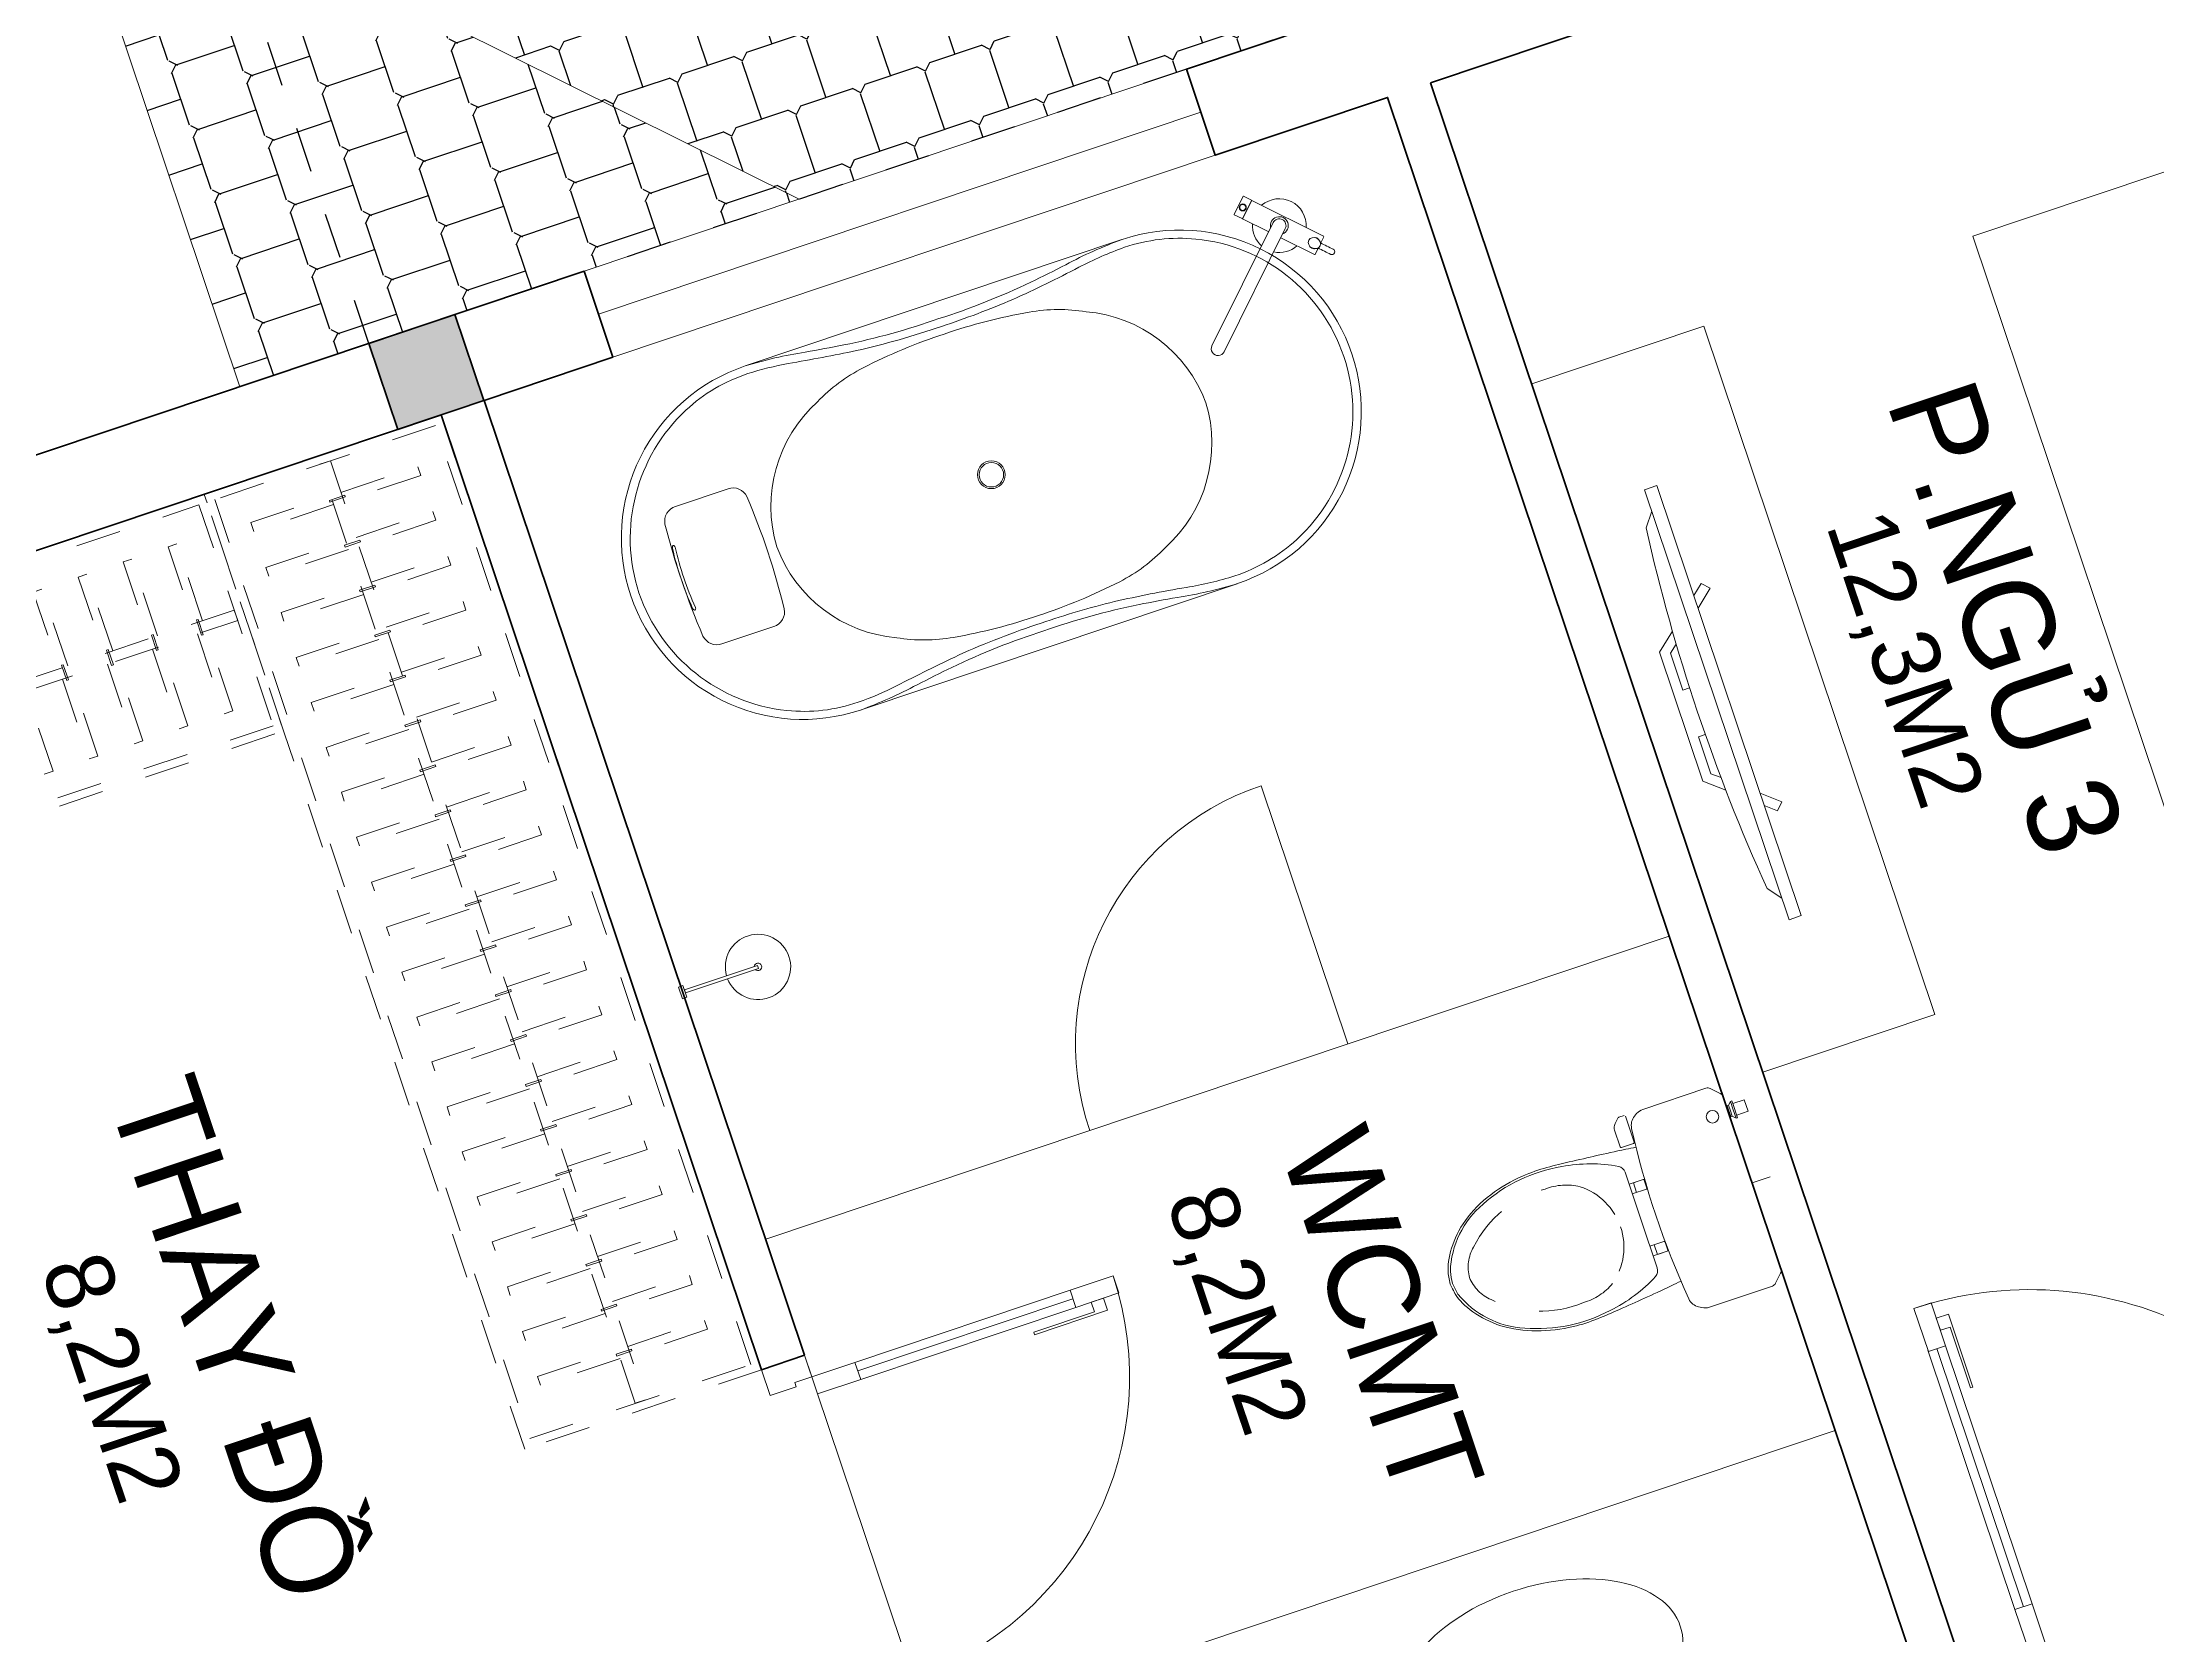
# Model space of a CAD drawing. Header units: metres. Extents: x 568332 to 569219, y 2065964 to 2066430.
# Drawn here: x 568477.769 to 568482.43, y 2066232.824 to 2066236.337 of the extents above; entities that cross this region are included whole.
import ezdxf

# ---------------------------------------------------------------- set-up
doc = ezdxf.new("R2010")
doc.units = ezdxf.units.M
for name, pattern in [('$AUDIT_BAD_LTYPE2', [0]), ('HIDDEN', [0.375, 0.25, -0.125]), ('X-5M-G-MB PHONGNGU$0$HIDDEN2', [0.1875, 0.125, -0.0625]), ('xref-thap C (mb tang 32-2)$0$HIDDEN', [0.375, 0.25, -0.125])]:
    doc.linetypes.add(name, pattern=pattern)
doc.layers.get('0').update_dxf_attribs({"linetype": 'CONTINUOUS'})
doc.layers.get('DEFPOINTS').update_dxf_attribs({"linetype": 'CONTINUOUS'})
for name, color, linetype, lineweight in [('-CONCRETE', 1, 'CONTINUOUS', 35), ('-DOOR', 137, 'CONTINUOUS', 9), ('-FURNITURE', 46, 'CONTINUOUS', 9), ('-HATCH', 8, 'CONTINUOUS', 5), ('-LINE1', 7, 'CONTINUOUS', 18), ('-TEXT', 7, 'CONTINUOUS', 15), ('-WALL', 4, 'CONTINUOUS', 35), ('TEXT25', 2, 'CONTINUOUS', 13)]:
    doc.layers.add(name, color=color, linetype=linetype, lineweight=lineweight)
doc.layers.add('13. NET HATCH', color=252, linetype='CONTINUOUS')
doc.styles.add('T1', font='', dxfattribs={"height": 200})
doc.styles.add('vnavanth', font='', dxfattribs={"width": 0.8})
doc.styles.get('T1').set_extended_font_data('VNgeometric Light')
doc.styles.get('vnavanth').set_extended_font_data('.VnAvantH')

# ---------------------------------------------------------------- blocks, each defined once
blk = doc.blocks.new('*U18')
at = {"linetype": '$AUDIT_BAD_LTYPE2'}
for p, q in [((70, 100), (69.99999999999999, 599.9999999999982)), ((89.99999999999999, 599.9999999999982), (90, 100))]:
    blk.add_line(p, q, dxfattribs=at)
for points in [[(49.99999999999999, 599.9999999999982), (89.99999999999999, 599.9999999999982), (89.99999999999999, 699.9999999999982), (49.99999999999999, 699.9999999999982), (49.99999999999999, 599.9999999999982)], [(49.99999999999999, 602.9059272893337), (50, 100)], [(50, 100), (90, 100), (90, 0), (50, 0), (50, 100)]]:
    blk.add_lwpolyline(points)
for points in [[(118.2698876160139, 494.5156181119073), (118.2698876160139, 664.1349438079906), (89.99999999999999, 664.1349438079906), (89.99999999999999, 635.8650561920058), (112.6159100928053, 635.8650561920058), (112.6159100928053, 494.5156181119073)], [(0, 0), (50, 0), (50, -40), (60, -40), (60, -100.0001724930698), (0, -100.0001724930698)], [(799.9999999999982, 7.105427357601134e-15), (749.9999999999982, 7.105427357601134e-15), (749.9999999999982, -40), (739.9999999999982, -40), (739.9999999999982, -100.0001724930698), (799.9999999999982, -100.0001724930698)]]:
    blk.add_lwpolyline(points, close=True)
at = {"linetype": '$AUDIT_BAD_LTYPE2', "ltscale": 0.3}
blk.add_arc((50, 0), 699.9999999999982, 0, 90, dxfattribs=at)
blk = doc.blocks.new('A$C4D045CFB')
at = {"layer": '13. NET HATCH'}
h = blk.add_hatch(dxfattribs=at)
h.set_pattern_fill('MAIGO-12', color=256, scale=300, angle=270)
h.set_pattern_definition([(270, (-1.653273178848927e-14, -90), (150, -75.00000000000003), [120, -30, 120, -30]), (0, (14.99999999999999, -75), (150, 74.99999999999996), [135, -165]), (315, (-1.102182119232618e-14, -60), (150.0000000028537, -75.0000000014269), [21.213203436, -403.0508652]), (45, (-1.653273178848927e-14, -90), (150.0000000028537, 75.00000000142683), [21.213203436, -403.0508652])])
h.paths.add_polyline_path([(-0.0008800443320069462, 6100.494044825784), (1299.999119955668, 4500.000660992693), (1299.999119955668, 1300.000660992693), (-0.0008800443320069462, 0.000660992693156004)])
h = blk.add_hatch(dxfattribs=at)
h.set_pattern_fill('MAIGO-12', color=256, scale=300)
h.set_pattern_definition([(0, (90, 0), (75, 150), [120, -30, 120, -30]), (90, (75, 15), (-74.99999999999999, 150), [135, -165]), (45, (60, 0), (75.00000000142687, 150.0000000028537), [21.213203436, -403.0508652]), (135, (90, 0), (-75.00000000142686, 150.0000000028537), [21.213203436, -403.0508652])])
h.paths.add_polyline_path([(1299.999119955668, 1300.000660992693), (1299.999119955668, 0.000660992693156004), (-0.0008800443320069462, 0.000660992693156004)])
at = {"layer": '-LINE1'}
for p, q in [((-0.0008800443320069462, 0.000660992693156004), (1299.999119955668, 1300.000660992693)), ((1299.999119955668, 0.000660992693156004), (-0.0008800443320069462, 0.000660992693156004))]:
    blk.add_line(p, q, dxfattribs=at)
at = {"layer": 'DEFPOINTS', "linetype": 'HIDDEN', "ltscale": 5}
blk.add_lwpolyline([(1299.999119955668, 300.0006609926932), (299.999119955668, 300.0006609926932), (299.999119955668, 5800.494044825784), (1299.999119955668, 5800.494044825784)], close=True, dxfattribs=at)
blk = doc.blocks.new('*U149')
at = {"linetype": '$AUDIT_BAD_LTYPE2'}
for p, q in [((70, 100), (70, 699.9999999999982)), ((90, 699.9999999999982), (90, 100))]:
    blk.add_line(p, q, dxfattribs=at)
for points in [[(50, 699.9999999999982), (90, 699.9999999999982), (90, 799.9999999999982), (50, 799.9999999999982), (50, 699.9999999999982)], [(50, 702.9059272893337), (50, 100)], [(50, 100), (90, 100), (90, 0), (50, 0), (50, 100)]]:
    blk.add_lwpolyline(points)
for points in [[(118.2698876160139, 594.5156181119073), (118.2698876160139, 764.1349438079906), (90, 764.1349438079906), (90, 735.8650561920058), (112.6159100928053, 735.8650561920058), (112.6159100928053, 594.5156181119073)], [(0, 0), (50, 0), (50, -40), (60, -40), (60, -99.99999999999272), (0, -99.99999999999272)], [(899.9999999999982, 1.3252863207713e-28), (849.9999999999982, 1.3252863207713e-28), (849.9999999999982, -40.00000000000001), (839.9999999999982, -40.00000000000001), (839.9999999999982, -99.99999999999272), (899.9999999999982, -99.99999999999272)]]:
    blk.add_lwpolyline(points, close=True)
at = {"linetype": '$AUDIT_BAD_LTYPE2', "ltscale": 0.3}
blk.add_arc((50, 0), 799.9999999999982, 0, 90, dxfattribs=at)
blk = doc.blocks.new('G1600')
for p, q in [((137477.0741823114, -212827.2147267315), (139077.0741823114, -212827.2147267327)), ((137227.6935681712, -213391.7193460799), (137227.6935681718, -213076.8871672568)), ((139326.4547964507, -213391.7193460799), (139326.4547964501, -213076.8871672568)), ((137385.1096575831, -213234.3032566686), (137070.2774787599, -213234.3032566681)), ((139169.0387070388, -213234.3032566686), (139483.870885862, -213234.3032566681))]:
    blk.add_line(p, q)
blk.add_lwpolyline([(137477.074182311, -213484.2147267315), (137477.0741823123, -211484.2147267315), (139077.0741823123, -211484.2147267327), (139077.074182311, -213484.2147267327), (137477.074182311, -213484.2147267315)])
for points in [[(136977.074182316, -213484.2147267311), (136977.0741823163, -212984.3917867657), (137477.0741823113, -212984.3917867661), (137477.074182311, -213484.2147267315)], [(137617.074182311, -213375.2147267316), (137617.0741823112, -212998.7147267316), (138234.5741823112, -212998.714726732), (138234.574182311, -213375.214726732)], [(138937.074182311, -213375.2147267325), (138937.0741823112, -212998.7147267325), (138319.5741823112, -212998.7147267321), (138319.574182311, -213375.2147267321)], [(139577.0741823059, -213484.2147267331), (139577.0741823062, -212984.3917867677), (139077.0741823113, -212984.3917867673), (139077.074182311, -213484.2147267327)]]:
    blk.add_lwpolyline(points, close=True)
for centre, radius in [((137227.6935681715, -213234.3032566684), 157.4160894116067), ((139326.4547964504, -213234.3032566684), 157.4160894116067), ((137227.6935681715, -213234.3032566684), 82.41608941160666), ((139326.4547964504, -213234.3032566684), 82.41608941160666)]:
    blk.add_circle(centre, radius)
blk = doc.blocks.new('XR.MB.LM123$0$tvi 1')
blk.add_lwpolyline([(28.54445810673496, -2.291926648467779e-10), (28.54445810673496, -999.9999999999964), (-7.275957614183426e-12, -1000), (0, 0)], close=True)
for points in [[(28.54445810680045, -50.31958968611434), (52.37372755713295, -80.86315460130209)], [(-24.09820395050338, -235.5599978379832), (-39.09879504836863, -251.7939635238108)], [(0, -284.7849796677438), (-39.09879504836863, -251.7939635238108)], [(0, -255.9952397129928), (-24.09820395050338, -235.5599978379832)], [(69.66229681991535, -315.0836646851385), (111.1934016081432, -350.2927865858655), (111.193401608034, -649.712917566063), (69.68611289083492, -684.9110379843005)], [(89.09002233762294, -445.7449799550195), (89.09002233762294, -359.9578938602899), (70.91298945683957, -344.6203678706661)], [(89.09002233762294, -445.7449799550195), (73.49991829216015, -445.7449799550232)], [(89.09002233768115, -554.2550200447404), (89.09002233773936, -640.0421061392371), (70.91298945678864, -655.3796321293303)], [(89.09002233768115, -554.2550200447404), (73.49991829216015, -554.2550200447404)], [(0, -715.2150203320198), (-39.09879504836863, -748.2060364759491)], [(0, -744.004760287), (-24.09820395050338, -764.4400021620095)], [(-24.09820395050338, -764.4400021620095), (-39.09879504836863, -748.2060364759491)], [(28.54445810674224, -949.680410313882), (52.37372755713295, -919.1368453984578)]]:
    blk.add_lwpolyline(points)
blk.add_arc((-4025.16618952866, -499.9999999999964), 4099.025185406737, 354.1310878512652, 5.868912148527433)
blk = doc.blocks.new('A$C5C575821')
at = {"layer": '-CONCRETE'}
h = blk.add_hatch(color=256, dxfattribs=at)
h.dxf.hatch_style = 1
h.paths.add_polyline_path([(-0.00237559899687767, 200.0000000000146), (-0.00237559899687767, 1.455191522836685e-11), (199.9976244010031, 1.455191522836685e-11), (199.9976244010031, 200.0000000000146)])
blk.add_lwpolyline([(-0.00237559899687767, 1.455191522836685e-11), (199.9976244010031, 1.455191522836685e-11), (199.9976244010031, 200.0000000000146), (-0.00237559899687767, 200.0000000000146)], close=True, dxfattribs=at)
blk = doc.blocks.new('A$C52EE6B0C')
for p, q in [((-17.20769670707523, 15.73427220259327), (17.21740616677562, 15.73427220259327)), ((-17.20769664159161, -15.76179078378482), (17.25286010079435, -15.76177874789573))]:
    blk.add_line(p, q)
for radius in [1.2047244094, 1.0625984252]:
    blk.add_circle((0.004854760598391294, -0.01375929062487558), radius)
for centre, radius, start, end in [((-17.24314525874797, -0.01207868778146803), 15.74633857169191, 90.00004679933201, 180.0060212317107), ((-17.25508472573711, 0.1019342582440004), 14.92367355756088, 89.89259614786677, 114.0143398310184), ((-18.18116453613038, -21.56814891623799), 37.31420158923805, 80.32537186998005, 88.55949406869577), ((-17.85723445771146, -16.41196067107376), 31.44385665188106, 80.95530103647799, 88.85173392611411), ((10.00461303815246, 158.7953360565007), 145.2428134353977, 261.321760178495, 262.6566174950622), ((-0.8758374273893423, 77.0744670072454), 62.80248494290996, 262.9722866301048, 270.8034968767962), ((0.8855469487607479, 77.0744670072454), 62.80248494290996, 269.1965031232039, 277.0277133698951), ((-18.4352474148327, 226.8786012548953), 214.5500408366301, 276.9922117853802, 278.5967700074263), ((-9.994903516751947, 158.7953360565007), 145.2428134353977, 277.3433825049378, 278.678239821505), ((18.19087405753089, -21.56814891623799), 37.31420158923805, 91.44050593130423, 99.67462813001998), ((17.49661970126908, -11.01489087357186), 26.04177352760918, 90.57161639594337, 98.52623542419117), ((17.38028173809289, 0.6458196171442978), 14.38048270410287, 65.5240217261104, 90.57161639594337), ((17.25285478011938, -0.01207868778146803), 15.74633857169191, 359.9939787682893, 89.999953200668), ((-17.21041953764507, 0.001682114729192108), 15.03342542002128, 114.0143397923319, 180.0588324882195), ((3.492732717044419, 116.0118507486186), 102.6900642221361, 260.8064278436171, 264.356453546728), ((-0.2559751088847406, -36.67531980102649), 49.54707038386372, 89.69837733597764, 98.51976196149644), ((-0.4392543211579323, 89.40770245710155), 75.83928513553873, 265.3361413481834, 270.3355216603239), ((0.5786736126174219, 84.46415005414747), 70.89675459107134, 269.5362586194438, 275.7509718273354), ((0.26568463028525, -36.67531980102649), 49.54707038386372, 81.48023803850357, 90.30162266402236), ((17.03142645675689, -0.1205247127218172), 15.22249436628161, 0.4018525137937155, 65.5240217261104), ((-5.419667109847069, -2.205582012422383), 14.69270855791083, 98.51976196149644, 117.8512947361469), ((5.429376631247578, -2.205582012422383), 14.69270855791083, 62.14870526385309, 81.48023803850357), ((-7.450100970658241, -0.4025184732163325), 12.18724008712164, 113.3669392692271, 178.1720206420629), ((7.459810492087854, -0.4025184732163325), 12.18724008712164, 1.827979357937088, 66.63306073077288), ((28.29923964393674, 2.770475775178056), 0.2863587186237817, 160.8078893687392, 185.677575747249), ((1.032724158198107, 0.0596931052277796), 27.11457574387047, 359.8447870516113, 5.677575747249001), ((28.14528837171383, 2.82406351249665), 0.1233475539422422, 123.474108831765, 160.8078893687392), ((28.11764562025201, 2.865868186636362), 0.07323016681635565, 85.79124561711077, 123.474108831765), ((28.11499697584077, 2.829875804425683), 0.1093198730242431, 39.09426345110634, 85.79124561711077), ((27.9923979784362, 2.718469867249951), 0.2748749163090767, 4.941295606222266, 41.00239497281166), ((1.841417531803017, 0.05082119413418695), 26.56153366930607, 359.8606935406443, 5.815426488843808), ((-17.24314525874797, -0.01544044824549928), 15.74633857169191, 179.9939787682893, 269.999953200668), ((-17.21041951692314, -0.02920073014684021), 15.03342545060523, 179.9411309193374, 245.9856601689816), ((-7.450100970658241, 0.3749993371893652), 12.18724008712164, 181.8279793579371, 246.6330607307729), ((7.459810492087854, 0.3749993371893652), 12.18724008712164, 293.3669392692271, 358.1720206420629), ((17.25285478011938, -0.01544044824549928), 15.74633857169191, 270.000046799332, 0.006021231710728335), ((17.0314264257031, 0.09300610912032425), 15.22249441194929, 294.4759783475301, 359.5981396082714), ((1.032724158198107, -0.08721224125474691), 27.11457574387047, 354.322424252751, 0.1552129483886985), ((1.841417531803017, -0.07834033016115427), 26.56153366930607, 354.1845735111562, 0.1393064593556944), ((28.29923964393674, -2.797994911205024), 0.2863587186237817, 174.322424252751, 199.1921106312608), ((28.14528837171383, -2.851582648523618), 0.1233475539422422, 199.1921106312608, 236.525891168235), ((28.11764562025201, -2.89338732266333), 0.07323016681635565, 236.525891168235, 274.2087543828892), ((28.11499697584077, -2.85739494045265), 0.1093198730242431, 274.2087543828892, 320.9057365488936), ((27.9923979784362, -2.745989003276918), 0.2748749163090767, 318.9976050271883, 355.0587043937777), ((-5.419667109847069, 2.178062876395416), 14.69270855791083, 242.1487052638531, 261.4802380385036), ((5.429376631247578, 2.178062876395416), 14.69270855791083, 278.5197619614964, 297.8512947361469), ((-0.2559751088847406, 36.64780066499952), 49.54707038386372, 261.4802380385036, 270.3016226640223), ((0.26568463028525, 36.64780066499952), 49.54707038386372, 269.6983773359776, 278.5197619614964), ((-17.25508472573711, -0.1294528978760354), 14.92367355756088, 245.9856601689816, 270.1074038521332), ((-17.85723445771146, 16.38444203144172), 31.44385665188106, 271.1482660738859, 279.044698963522), ((3.492732717044419, -116.0393693881924), 102.6900642221361, 95.64354645327202, 99.19357215638293), ((-0.8758374273893423, -77.10198614327237), 62.80248494290996, 89.19650312320385, 97.02771336989514), ((-0.4392543211579323, -89.43522109673359), 75.83928513553873, 89.66447833967614, 94.66385865181664), ((0.5786736126174219, -84.4916686937795), 70.89675459107134, 84.24902817266455, 90.4637413805562), ((0.8855469487607479, -77.10198614327237), 62.80248494290996, 82.97228663010486, 90.80349687679617), ((-18.4352474148327, -226.9061198945274), 214.5500408366301, 81.40322999257371, 83.00778821461982), ((17.38028173809289, -0.6733382567763329), 14.38048270410287, 269.4283836040566, 294.4759782738896), ((-18.18116453613038, 21.54062978021102), 37.31420158923805, 271.4405059313042, 279.6746281300199), ((10.00461303815246, -158.8228551925276), 145.2428134353977, 97.3433825049378, 98.67823982150497), ((-9.994903516751947, -158.8228551925276), 145.2428134353977, 81.32176017849503, 82.65661749506219), ((18.19087405753089, 21.54062978021102), 37.31420158923805, 260.32537186998, 268.5594940686958), ((17.49661970126908, 10.98737223393982), 26.04177352760918, 261.4737645758088, 269.4283836040566)]:
    blk.add_arc(centre, radius, start, end)
at = {"layer": 'DEFPOINTS'}
for tag, p in [('MODELNUMBER', (0, 0)), ('TRADENAME', (0, -0.001666666648816317)), ('PRODUCT', (0, -0.003333333355840296)), ('MATERIAL', (0, -0.005000000004656613))]:
    blk.add_attdef(tag, p, '', height=0.001, dxfattribs=at)
blk = doc.blocks.new('A$C4D835AF5')
at = {"layer": '-FURNITURE', "ltscale": 8}
for p, q in [((-3.937007874133997, 0.3346456687140744), (-3.937007874133997, 0.8661417323164642)), ((-3.856363968050573, 0.3149606298829895), (-3.917322834720835, 0.3149606298829895)), ((3.14960629917914, 0.905511811026372), (-3.897637795307674, 0.905511811026372)), ((-3.549881889834069, 0.4615121080132667), (-3.549881889834069, 0.4918150943994988)), ((-3.339881889871322, 0.4918150943994988), (-3.339881889871322, 0.4615121080132667)), ((-0.5905511811724864, 0), (-0.5905511811724864, -12.08661417319672)), ((0.5905511810560711, 0), (0.5905511810560711, -12.08661417319672)), ((3.14960629917914, -0.9055118109972682), (3.14960629917914, 0.905511811026372)), ((3.169291338417679, 0.8956692913197912), (3.14960629917914, 0.8956692913197912)), ((3.169291338417679, -0.8956692912906874), (3.169291338417679, 0.8956692913197912)), ((3.188976377830841, 0.905511811026372), (3.976377952611074, 0.905511811026372)), ((3.996062992024235, -0.8858222072885837), (3.996062992024235, 0.8858183881966397)), ((-3.937007874133997, -0.8661417323164642), (-3.937007874133997, -0.3346456698782276)), ((-3.859123134170659, -0.3149606298829895), (-3.917322834720835, -0.3149606298829895)), ((-0.5905511811724864, -0.9055118109972682), (-3.897637795307674, -0.9055118109972682)), ((-3.702086295757908, -0.4482994973659515), (-3.703305563307367, -0.4183928251150064)), ((-3.626116961007938, -0.4552132484968752), (-3.624325704469811, -0.4472871391335502)), ((-3.592593900160864, -0.4693618138844613), (-3.593808271281887, -0.4553162374941166)), ((-3.516390349017456, -0.4728221969853621), (-3.515662283170968, -0.4687519224826247)), ((-3.483023508393671, -0.4913916403020266), (-3.485677747870795, -0.4713251190551091)), ((-3.406740271369927, -0.4913916403020266), (-3.404085924616084, -0.4713243082514964)), ((-3.373373430629726, -0.4728221969853621), (-3.374101741297636, -0.4687505542242434)), ((-3.297169879544526, -0.4693618138844613), (-3.295955249399412, -0.4553132418950554)), ((-3.263646818697453, -0.4552132484968752), (-3.265438825008459, -0.4472838216461241)), ((-3.187677483947482, -0.4482994973659515), (-3.186458005278837, -0.4183876432944089)), ((3.14960629917914, -0.9055118109972682), (0.5905511810560711, -0.9055118109972682)), ((3.169291338417679, -0.8956692912906874), (3.14960629917914, -0.8956692912906874)), ((3.188976377830841, -0.9055118109972682), (3.976377952611074, -0.9055118109972682))]:
    blk.add_line(p, q, dxfattribs=at)
for radius in [0.3110236219999999, 0.264425112]:
    blk.add_circle((3.582677165279165, 0), radius, dxfattribs=at)
for centre, radius, start, end in [((-5.820766091346741e-11, 0), 2.3622047244, 22.54031043733562, 157.4596895626644), ((-5.172746209602337, -0.009833991935011), 0.2398274364867001, 175.3988683949836, 267.683684738816), ((-5.162281866127159, 0.001097322150599211), 0.2496571373087167, 92.26055198415715, 178.0931381794738), ((-5.411562051915098, -2528.914153773454), 2529.164725280366, 89.9660810117202, 89.99457585702427), ((-3.897637795307674, 0.8661417323164642), 0.03937007869999999, 90, 180), ((-3.917322834720835, 0.334645669296151), 0.0196850394, 180, 270), ((-3.444696608930826, -0.1800324727082625), 0.6800319107999998, 90.0155575041171, 98.89806549202986), ((-3.445067178807221, -0.1800325420044828), 0.6800319804999999, 81.10193476241767, 89.98433540355451), ((-5.820766091346741e-11, 0), 0.7874015747999998, 318.5903779145428, 221.4096220854572), ((-5.820766091346741e-11, 0), 0.5905511810999999, 0, 180), ((3.188976377830841, 0.8858267717296258), 0.0196850394, 90, 180), ((3.976377952611074, 0.8858267717296258), 0.0196850394, 0, 90), ((-4.563514047302306, 275.4393603570643), 275.6895205756396, 269.8713704548476, 270.134413801293), ((-3.917322834720835, -0.334645669296151), 0.0196850394, 90, 180), ((-3.897637795307674, -0.8661417323164642), 0.03937007869999999, 180, 270), ((-3.69050836347742, -0.4472920451080427), 0.01162168131717254, 184.9730588167124, 258.0340652050838), ((-3.646140178490896, -0.2514027326542418), 0.2124717066311285, 257.2815863172942, 272.5837431166033), ((-3.637047897733282, -0.4523756541602779), 0.01129324217511807, 272.4656825237923, 345.4476281752974), ((-3.581550852512009, -0.4681202150823083), 0.01111262650185997, 186.4149760746678, 247.4426638316044), ((-3.544597993255593, -0.2922010583861265), 0.190689105969796, 257.5175194414243, 274.7853332085882), ((-3.528885980602354, -0.4692233995883726), 0.01300354377461912, 270.8627506118385, 343.9333648868276), ((-3.471052158158273, -0.4887641616223846), 0.01225629918881619, 192.3790292665462, 260.142289403178), ((-3.445049900154117, -0.295684714539675), 0.2070703525339242, 262.2005895473907, 277.9341143868692), ((-3.417906698421575, -0.4895470514893532), 0.01131775609399448, 277.3077516790804, 350.6199838641652), ((-3.361692738719285, -0.4698820120247547), 0.01204505090893129, 194.128595859641, 259.0416995531207), ((-3.342932183295488, -0.2742454641556833), 0.2085271705549764, 264.2062775251951, 279.0284077801071), ((-3.310024282021914, -0.4671465401770547), 0.01304389132053663, 269.1875638990808, 350.2219325995679), ((-3.252893783501349, -0.4524938771792222), 0.01109156189044463, 194.1921654394817, 261.8514003855582), ((-3.243402015476022, -0.2392133744724561), 0.2245328352159587, 267.1755962354845, 281.6727780298017), ((-3.20032295252895, -0.4465554517519195), 0.01276517026006314, 280.6032237323427, 352.1473828500294), ((-5.820766091346741e-11, 0), 2.3622047244, 202.5403104373356, 255.4906014981622), ((-5.820766091346741e-11, 0), 2.3622047244, 284.5092583305358, 337.4596895626644), ((3.188976377830841, -0.8858267716132104), 0.0196850394, 180, 270), ((3.976377952611074, -0.8858267716132104), 0.0196850394, 270, 0), ((-5.820766091346741e-11, -12.08661417319672), 0.5905511810999999, 180, 0)]:
    blk.add_arc(centre, radius, start, end, dxfattribs=at)
blk.add_ellipse((-3.444881830888335, -0.001299991592532024), major_axis=(0.5549964930499999, 1.979270000163069e-05), ratio=0.8491940411667758, dxfattribs=at)
for tag, p in [('TRADENAME', (-0.004336408572271466, 0.006709126027999446)), ('MODELNUMBER', (-0.004336408572271466, 0.008375792705919594)), ('PRODUCT', (-0.004336408572271466, 0.005042459379183128)), ('MATERIAL', (-0.004336408572271466, 0.003375792701262981))]:
    blk.add_attdef(tag, p, '', height=0.0009999999999999998, dxfattribs=at)
blk = doc.blocks.new('A$C513779E1')
at = {"layer": '-FURNITURE', "ltscale": 5}
for p, q in [((-155.6625374760479, -560.0783866103739), (-155.7294287066907, -682.401587806642)), ((164.3432983346283, -560.8332392722368), (164.2771489713341, -681.6467351429164))]:
    blk.add_line(p, q, dxfattribs=at)
for centre, radius, start, end in [((-121.4878484364599, -559.7927261032164), 34.19417278572232, 97.79750243116446, 180.4786434526798), ((-0.6689657662063837, -2204.394539417699), 1683.161974464355, 85.38531070575098, 94.27462811813768), ((130.1318487897515, -560.5699191978201), 34.19417278572232, 359.5587913522712, 82.23993242050727), ((-121.5204483158886, -682.7208517771214), 34.19417278572232, 179.4650466896637, 262.1461876813734), ((130.1000457536429, -681.8764492999762), 34.19417278572232, 277.7037576779385, 0.3848987823128964), ((-1.108293259516358, 961.925919180736), 1683.174451148718, 265.7381508572186, 274.6274353095529)]:
    blk.add_arc(centre, radius, start, end, dxfattribs=at)
at = {"layer": '-FURNITURE', "ltscale": 8}
ref = blk.add_blockref('A$C4D835AF5', (-319.1728307064623, 776.0634860619903), dxfattribs=dict(at, xscale=-25.08682081009749, yscale=25.08682081009749, zscale=25.08682081009749, rotation=45))
ref.add_attrib('MODELNUMBER', 'K-T97328-4', (-319.2622246555984, 776.3067276431248), dxfattribs={"layer": 'DEFPOINTS', "height": 0.02508682081009749, "rotation": 224.9999999436282})
ref.add_attrib('TRADENAME', 'PURIST', (-319.232659548521, 776.2771625341848), dxfattribs={"layer": 'DEFPOINTS', "height": 0.02508682081009749, "rotation": 224.9999999436282})
ref.add_attrib('PRODUCT', 'BATH FILLER', (-319.2030944600701, 776.2475974475965), dxfattribs={"layer": 'DEFPOINTS', "height": 0.02508682081009749, "rotation": 224.9999999436282})
ref.add_attrib('MATERIAL', 'PREMIUM MATERIALS', (-319.1735293529928, 776.2180323405191), dxfattribs={"layer": 'DEFPOINTS', "height": 0.02508682081009749, "rotation": 224.9999999436282})
at = {"layer": '-FURNITURE', "xscale": 25.39829667096628, "yscale": 25.39829667096628, "zscale": 25.39829667096628, "rotation": 270}
blk.add_blockref('A$C52EE6B0C', (0, 0), dxfattribs=at).add_auto_attribs({'MODELNUMBER': 'K-1800', 'TRADENAME': 'ABRAZO', 'PRODUCT': 'BATH', 'MATERIAL': 'LITHOCAST'})
blk = doc.blocks.new('A$Cbeb9f07c')
for points in [[(241.8256940754072, 68.46290551844868), (241.826999517798, 75.4738509405579), (72.00065272211214, 75.50547271186952), (71.9993472797214, 68.4945272897603)], [(251.997474831951, 58.42171609785873), (252.0025189203152, 85.51125168570434), (241.828868840792, 85.51314602568164), (241.8238247524278, 58.42361043783603)]]:
    blk.add_lwpolyline(points, close=True)
for radius, start, end in [(72, 2.780001346980878, 357.1986616345336), (8.346062492523743, 24.82487611239994, 335.153786868532)]:
    blk.add_arc((71.99999999998545, 72), radius, start, end)
blk = doc.blocks.new('*U259')
at = {"linetype": 'X-5M-G-MB PHONGNGU$0$HIDDEN2'}
for points in [[(0, 600.0000000004657), (0, 0), (2421.832438847273, -8.800904927324484e-10), (2421.832438847273, 599.9999999995855)], [(2401.832438847273, 579.9996613715122), (2401.832438847273, 19.99966137151235), (20, 20.00000000046566), (20, 580.0000000004657)], [(2401.832438847273, 286.6991212945944), (2401.832438847273, 313.0991212945012), (20, 313.0991212953813), (19.99999859370291, 286.6991212952417)], [(113.7817614636733, 319.1750910408318), (109.4317788550979, 319.1750910408318), (109.4317788550979, 280.441767644881), (113.7817614636733, 280.441767644881)], [(227.7817614636733, 319.1750910407849), (223.4317788550979, 319.1750910407849), (223.4317788550979, 280.4417676448341), (227.7817614636733, 280.4417676448341)], [(341.7817614636733, 319.175091040738), (337.4317788550979, 319.175091040738), (337.4317788550979, 280.4417676447872), (341.7817614636733, 280.4417676447872)], [(455.7817614636733, 319.1750910406911), (451.4317788550979, 319.1750910406911), (451.4317788550979, 280.4417676447403), (455.7817614636733, 280.4417676447403)], [(569.7817614636733, 319.1750910406442), (565.431778855098, 319.1750910406442), (565.431778855098, 280.4417676446934), (569.7817614636733, 280.4417676446934)], [(683.7817614636733, 319.1750910405973), (679.431778855098, 319.1750910405973), (679.431778855098, 280.4417676446465), (683.7817614636733, 280.4417676446465)], [(797.7817614636733, 319.1750910405504), (793.431778855098, 319.1750910405504), (793.431778855098, 280.4417676445996), (797.7817614636733, 280.4417676445996)], [(911.7817614636733, 319.1750910405035), (907.431778855098, 319.1750910405035), (907.431778855098, 280.4417676445527), (911.7817614636733, 280.4417676445527)], [(1025.781761463673, 319.1750910404566), (1021.431778855098, 319.1750910404566), (1021.431778855098, 280.4417676445057), (1025.781761463673, 280.4417676445057)], [(1139.781761463673, 319.1750910404097), (1135.431778855098, 319.1750910404097), (1135.431778855098, 280.4417676444588), (1139.781761463673, 280.4417676444588)], [(1253.781761463673, 319.1750910403628), (1249.431778855098, 319.1750910403628), (1249.431778855098, 280.4417676444119), (1253.781761463673, 280.4417676444119)], [(1367.781761463673, 319.1750910403159), (1363.431778855098, 319.1750910403159), (1363.431778855098, 280.441767644365), (1367.781761463673, 280.441767644365)], [(1481.781761463673, 319.175091040269), (1477.431778855098, 319.175091040269), (1477.431778855098, 280.4417676443181), (1481.781761463673, 280.4417676443181)], [(1595.781761463673, 319.175091040222), (1591.431778855098, 319.175091040222), (1591.431778855098, 280.4417676442712), (1595.781761463673, 280.4417676442712)], [(1709.781761463673, 319.1750910401751), (1705.431778855098, 319.1750910401751), (1705.431778855098, 280.4417676442243), (1709.781761463673, 280.4417676442243)], [(1823.781761463673, 319.1750910401282), (1819.431778855098, 319.1750910401282), (1819.431778855098, 280.4417676441774), (1823.781761463673, 280.4417676441774)], [(1937.781761463673, 319.1750910400813), (1933.431778855098, 319.1750910400813), (1933.431778855098, 280.4417676441305), (1937.781761463673, 280.4417676441305)], [(2051.781761463673, 319.1750910400344), (2047.431778855098, 319.1750910400344), (2047.431778855098, 280.4417676440836), (2051.781761463673, 280.4417676440836)], [(2165.781761463673, 319.1750910399875), (2161.431778855098, 319.1750910399875), (2161.431778855098, 280.4417676440366), (2165.781761463673, 280.4417676440366)], [(2279.781761463673, 319.1750910399406), (2275.431778855098, 319.1750910399406), (2275.431778855098, 280.4417676439897), (2279.781761463673, 280.4417676439897)]]:
    blk.add_lwpolyline(points, close=True, dxfattribs=at)
for points in [[(122.2409142897814, 313.1103512093413), (122.2409142897814, 515.2497102723445), (100.1765458012815, 515.2497102723445), (100.1765458012815, 313.1103512093413)], [(236.2409142897814, 313.1103512092944), (236.2409142897814, 515.2497102722975), (214.1765458012815, 515.2497102722975), (214.1765458012815, 313.1103512092944)], [(350.2409142897814, 313.1103512092475), (350.2409142897814, 515.2497102722507), (328.1765458012815, 515.2497102722507), (328.1765458012815, 313.1103512092475)], [(464.2409142897814, 313.1103512092006), (464.2409142897814, 515.2497102722037), (442.1765458012815, 515.2497102722037), (442.1765458012815, 313.1103512092006)], [(578.2409142897814, 313.1103512091537), (578.2409142897814, 515.2497102721569), (556.1765458012815, 515.2497102721569), (556.1765458012815, 313.1103512091537)], [(692.2409142897814, 313.1103512091068), (692.2409142897814, 515.24971027211), (670.1765458012815, 515.24971027211), (670.1765458012815, 313.1103512091068)], [(806.2409142897814, 313.1103512090599), (806.2409142897814, 515.249710272063), (784.1765458012815, 515.249710272063), (784.1765458012815, 313.1103512090599)], [(920.2409142897814, 313.110351209013), (920.2409142897814, 515.2497102720162), (898.1765458012815, 515.2497102720162), (898.1765458012815, 313.110351209013)], [(1034.240914289781, 313.1103512089661), (1034.240914289781, 515.2497102719692), (1012.176545801281, 515.2497102719692), (1012.176545801281, 313.1103512089661)], [(1148.240914289781, 313.1103512089192), (1148.240914289781, 515.2497102719224), (1126.176545801281, 515.2497102719224), (1126.176545801281, 313.1103512089192)], [(1262.240914289781, 313.1103512088723), (1262.240914289781, 515.2497102718754), (1240.176545801281, 515.2497102718754), (1240.176545801281, 313.1103512088723)], [(1376.240914289781, 313.1103512088254), (1376.240914289781, 515.2497102718285), (1354.176545801281, 515.2497102718285), (1354.176545801281, 313.1103512088254)], [(1490.240914289781, 313.1103512087785), (1490.240914289781, 515.2497102717816), (1468.176545801281, 515.2497102717816), (1468.176545801281, 313.1103512087785)], [(1604.240914289781, 313.1103512087315), (1604.240914289781, 515.2497102717347), (1582.176545801281, 515.2497102717347), (1582.176545801281, 313.1103512087315)], [(1718.240914289781, 313.1103512086846), (1718.240914289781, 515.2497102716878), (1696.176545801281, 515.2497102716878), (1696.176545801281, 313.1103512086846)], [(1832.240914289781, 313.1103512086377), (1832.240914289781, 515.2497102716409), (1810.176545801281, 515.2497102716409), (1810.176545801281, 313.1103512086377)], [(1946.240914289781, 313.1103512085908), (1946.240914289781, 515.2497102715939), (1924.176545801281, 515.2497102715939), (1924.176545801281, 313.1103512085908)], [(2060.240914289781, 313.1103512085439), (2060.240914289781, 515.2497102715471), (2038.176545801281, 515.2497102715471), (2038.176545801281, 313.1103512085439)], [(2174.240914289781, 313.110351208497), (2174.240914289781, 515.2497102715001), (2152.176545801281, 515.2497102715001), (2152.176545801281, 313.110351208497)], [(2288.240914289781, 313.1103512084501), (2288.240914289781, 515.2497102714533), (2266.176545801281, 515.2497102714533), (2266.176545801281, 313.1103512084501)], [(100.1765458012815, 286.7103512094345), (100.1765458012815, 92.0852110228024), (122.2409142897814, 92.0852110228024), (122.2409142897814, 286.7103512094345)], [(214.1765458012815, 286.7103512093876), (214.1765458012815, 92.08521102275549), (236.2409142897814, 92.08521102275549), (236.2409142897814, 286.7103512093876)], [(328.1765458012815, 286.7103512093407), (328.1765458012815, 92.08521102270858), (350.2409142897814, 92.08521102270858), (350.2409142897814, 286.7103512093407)], [(442.1765458012815, 286.7103512092938), (442.1765458012815, 92.08521102266168), (464.2409142897814, 92.08521102266168), (464.2409142897814, 286.7103512092938)], [(556.1765458012815, 286.7103512092469), (556.1765458012815, 92.08521102261477), (578.2409142897814, 92.08521102261477), (578.2409142897814, 286.7103512092469)], [(670.1765458012815, 286.7103512092), (670.1765458012815, 92.08521102256786), (692.2409142897814, 92.08521102256786), (692.2409142897814, 286.7103512092)], [(784.1765458012815, 286.7103512091531), (784.1765458012815, 92.08521102252095), (806.2409142897814, 92.08521102252095), (806.2409142897814, 286.7103512091531)], [(898.1765458012815, 286.7103512091062), (898.1765458012815, 92.08521102247404), (920.2409142897814, 92.08521102247404), (920.2409142897814, 286.7103512091062)], [(1012.176545801281, 286.7103512090592), (1012.176545801281, 92.08521102242715), (1034.240914289781, 92.08521102242715), (1034.240914289781, 286.7103512090592)], [(1126.176545801281, 286.7103512090123), (1126.176545801281, 92.08521102238024), (1148.240914289781, 92.08521102238024), (1148.240914289781, 286.7103512090123)], [(1240.176545801281, 286.7103512089654), (1240.176545801281, 92.08521102233333), (1262.240914289781, 92.08521102233333), (1262.240914289781, 286.7103512089654)], [(1354.176545801281, 286.7103512089186), (1354.176545801281, 92.08521102228642), (1376.240914289781, 92.08521102228642), (1376.240914289781, 286.7103512089186)], [(1468.176545801281, 286.7103512088717), (1468.176545801281, 92.0852110222395), (1490.240914289781, 92.0852110222395), (1490.240914289781, 286.7103512088717)], [(1582.176545801281, 286.7103512088247), (1582.176545801281, 92.0852110221926), (1604.240914289781, 92.0852110221926), (1604.240914289781, 286.7103512088247)], [(1696.176545801281, 286.7103512087778), (1696.176545801281, 92.0852110221457), (1718.240914289781, 92.0852110221457), (1718.240914289781, 286.7103512087778)], [(1810.176545801281, 286.7103512087309), (1810.176545801281, 92.08521102209879), (1832.240914289781, 92.08521102209879), (1832.240914289781, 286.7103512087309)], [(1924.176545801281, 286.710351208684), (1924.176545801281, 92.08521102205188), (1946.240914289781, 92.08521102205188), (1946.240914289781, 286.710351208684)], [(2038.176545801281, 286.7103512086371), (2038.176545801281, 92.08521102200497), (2060.240914289781, 92.08521102200497), (2060.240914289781, 286.7103512086371)], [(2152.176545801281, 286.7103512085902), (2152.176545801281, 92.08521102195806), (2174.240914289781, 92.08521102195806), (2174.240914289781, 286.7103512085902)], [(2266.176545801281, 286.7103512085433), (2266.176545801281, 92.08521102191116), (2288.240914289781, 92.08521102191116), (2288.240914289781, 286.7103512085433)]]:
    blk.add_lwpolyline(points, dxfattribs=at)
blk = doc.blocks.new('*U197')
at = {"linetype": 'X-5M-G-MB PHONGNGU$0$HIDDEN2'}
for points in [[(0, 600.0000000004657), (0, 0), (1222.530116817426, -3.866163398678268e-10), (1222.530116817426, 600.000000000079)], [(1202.530116817426, 579.9996613720057), (1202.530116817426, 19.99966137200583), (20, 20.00000000046566), (20, 580.0000000004657)], [(1202.530116817426, 286.6991212950879), (1202.530116817426, 313.0991212949947), (20, 313.0991212953813), (19.99999859370291, 286.6991212952417)], [(113.7817614636733, 319.1750910408318), (109.4317788550979, 319.1750910408318), (109.4317788550979, 280.441767644881), (113.7817614636733, 280.441767644881)], [(227.7817614636733, 319.1750910407849), (223.4317788550979, 319.1750910407849), (223.4317788550979, 280.4417676448341), (227.7817614636733, 280.4417676448341)], [(341.7817614636733, 319.175091040738), (337.4317788550979, 319.175091040738), (337.4317788550979, 280.4417676447872), (341.7817614636733, 280.4417676447872)], [(455.7817614636733, 319.1750910406911), (451.4317788550979, 319.1750910406911), (451.4317788550979, 280.4417676447403), (455.7817614636733, 280.4417676447403)], [(569.7817614636733, 319.1750910406442), (565.431778855098, 319.1750910406442), (565.431778855098, 280.4417676446934), (569.7817614636733, 280.4417676446934)], [(683.7817614636733, 319.1750910405973), (679.431778855098, 319.1750910405973), (679.431778855098, 280.4417676446465), (683.7817614636733, 280.4417676446465)], [(797.7817614636733, 319.1750910405504), (793.431778855098, 319.1750910405504), (793.431778855098, 280.4417676445996), (797.7817614636733, 280.4417676445996)], [(911.7817614636733, 319.1750910405035), (907.431778855098, 319.1750910405035), (907.431778855098, 280.4417676445527), (911.7817614636733, 280.4417676445527)], [(1025.781761463673, 319.1750910404566), (1021.431778855098, 319.1750910404566), (1021.431778855098, 280.4417676445057), (1025.781761463673, 280.4417676445057)], [(1139.781761463673, 319.1750910404097), (1135.431778855098, 319.1750910404097), (1135.431778855098, 280.4417676444588), (1139.781761463673, 280.4417676444588)]]:
    blk.add_lwpolyline(points, close=True, dxfattribs=at)
for points in [[(122.2409142897814, 313.1103512093413), (122.2409142897814, 515.2497102723445), (100.1765458012815, 515.2497102723445), (100.1765458012815, 313.1103512093413)], [(236.2409142897814, 313.1103512092944), (236.2409142897814, 515.2497102722975), (214.1765458012815, 515.2497102722975), (214.1765458012815, 313.1103512092944)], [(350.2409142897814, 313.1103512092475), (350.2409142897814, 515.2497102722507), (328.1765458012815, 515.2497102722507), (328.1765458012815, 313.1103512092475)], [(464.2409142897814, 313.1103512092006), (464.2409142897814, 515.2497102722037), (442.1765458012815, 515.2497102722037), (442.1765458012815, 313.1103512092006)], [(578.2409142897814, 313.1103512091537), (578.2409142897814, 515.2497102721569), (556.1765458012815, 515.2497102721569), (556.1765458012815, 313.1103512091537)], [(692.2409142897814, 313.1103512091068), (692.2409142897814, 515.24971027211), (670.1765458012815, 515.24971027211), (670.1765458012815, 313.1103512091068)], [(806.2409142897814, 313.1103512090599), (806.2409142897814, 515.249710272063), (784.1765458012815, 515.249710272063), (784.1765458012815, 313.1103512090599)], [(920.2409142897814, 313.110351209013), (920.2409142897814, 515.2497102720162), (898.1765458012815, 515.2497102720162), (898.1765458012815, 313.110351209013)], [(1034.240914289781, 313.1103512089661), (1034.240914289781, 515.2497102719692), (1012.176545801281, 515.2497102719692), (1012.176545801281, 313.1103512089661)], [(1148.240914289781, 313.1103512089192), (1148.240914289781, 515.2497102719224), (1126.176545801281, 515.2497102719224), (1126.176545801281, 313.1103512089192)], [(100.1765458012815, 286.7103512094345), (100.1765458012815, 92.0852110228024), (122.2409142897814, 92.0852110228024), (122.2409142897814, 286.7103512094345)], [(214.1765458012815, 286.7103512093876), (214.1765458012815, 92.08521102275549), (236.2409142897814, 92.08521102275549), (236.2409142897814, 286.7103512093876)], [(328.1765458012815, 286.7103512093407), (328.1765458012815, 92.08521102270858), (350.2409142897814, 92.08521102270858), (350.2409142897814, 286.7103512093407)], [(442.1765458012815, 286.7103512092938), (442.1765458012815, 92.08521102266168), (464.2409142897814, 92.08521102266168), (464.2409142897814, 286.7103512092938)], [(556.1765458012815, 286.7103512092469), (556.1765458012815, 92.08521102261477), (578.2409142897814, 92.08521102261477), (578.2409142897814, 286.7103512092469)], [(670.1765458012815, 286.7103512092), (670.1765458012815, 92.08521102256786), (692.2409142897814, 92.08521102256786), (692.2409142897814, 286.7103512092)], [(784.1765458012815, 286.7103512091531), (784.1765458012815, 92.08521102252095), (806.2409142897814, 92.08521102252095), (806.2409142897814, 286.7103512091531)], [(898.1765458012815, 286.7103512091062), (898.1765458012815, 92.08521102247404), (920.2409142897814, 92.08521102247404), (920.2409142897814, 286.7103512091062)], [(1012.176545801281, 286.7103512090592), (1012.176545801281, 92.08521102242715), (1034.240914289781, 92.08521102242715), (1034.240914289781, 286.7103512090592)], [(1126.176545801281, 286.7103512090123), (1126.176545801281, 92.08521102238024), (1148.240914289781, 92.08521102238024), (1148.240914289781, 286.7103512090123)]]:
    blk.add_lwpolyline(points, dxfattribs=at)
blk = doc.blocks.new('A$C18091ED7')
for p, q in [((9.957147995010018e-09, -42.13376978135784), (0, -3.786117304116488e-07)), ((146.1412317672475, -26.59467297248193), (179.181621938591, -26.59467296488583)), ((146.1412317672475, -26.59467297248193), (146.1412317680188, -30.17859706786112)), ((146.1412317680188, -30.17859706786112), (165.7503655985456, -30.17859706340823)), ((153.0594147269658, -36.79204952501459), (146.1412317680188, -30.17859706786112)), ((152.3191092506386, -2.717133611440659e-07), (152.3191092568413, -26.59467297093943)), ((152.3191092506386, -2.717133611440659e-07), (179.1816219322718, -2.654269337654114e-07)), ((153.0594147269658, -36.79204952501459), (165.7503656001572, -36.79204952192958)), ((153.0594147275151, -39.73033438943094), (153.0594147269658, -36.79204952501459)), ((153.0594147275151, -39.73033438943094), (178.4413164740145, -39.73033438349376)), ((153.0594147275151, -39.73033438943094), (178.4413164740145, -39.73033438349376)), ((153.0594147275151, -39.73033438943094), (153.0594147281554, -42.13376974494895)), ((185.3594994290725, -30.17859705851879), (165.7503655985456, -30.17859706340823)), ((178.4413164733487, -36.79204951884458), (165.7503656001572, -36.79204952192958)), ((185.3594994290725, -30.17859705851879), (178.4413164733487, -36.79204951884458)), ((178.4413164733487, -36.79204951884458), (178.4413164740145, -39.73033438349376)), ((178.4413164740145, -39.73033438349376), (178.4413164746547, -42.1337697392446)), ((179.1816219322718, -2.654269337654114e-07), (179.181621938591, -26.59467296488583)), ((179.181621938591, -26.59467296488583), (185.3594994283012, -26.59467296337243)), ((185.3594994283012, -26.59467296337243), (185.3594994290725, -30.17859705851879)), ((-83.25994817525861, -267.3592828898691), (-83.259948167517, -299.9634285944048)), ((-83.25994817257379, -278.4883151478134), (-83.25994817046012, -287.6388527823146)), ((-62.88950393904452, -265.3807882612164), (-81.28145355204106, -265.3807882657275)), ((-60.91100931491019, -267.3592828844266), (-60.91100930728498, -299.9634285889624)), ((60.9110093945892, -267.3592828557594), (60.9110094022144, -299.9634285600623)), ((62.88950401780676, -265.3807882316178), (81.2814536308033, -265.3807882273395)), ((83.25994825493763, -267.3592828505498), (83.25994826256283, -299.9634285550856)), ((83.25994825750604, -278.488315108727), (83.2599482596197, -287.6388527429954)), ((165.3959958605519, -261.9873972070927), (165.3959958671003, -289.7349902229907)), ((167.8691141396885, -259.5142789271486), (228.0810223811895, -259.5142789128586)), ((230.5541406641933, -274.3229751045001), (230.5541406613593, -261.9873971916386)), ((-60.91100930959874, -290.0299398849311), (-83.25994816994717, -290.0299398901407)), ((60.91100939990065, -290.029939856031), (83.25994826024908, -290.0299398510542)), ((167.8691141472664, -292.2081085020036), (206.7175896017579, -292.2081084926904))]:
    blk.add_line(p, q)
for points in [[(230.0000000517721, -218.5046414944518, -0.1374073801801567), (225.4781190853137, -234.6482587013161), (221.7949787454636, -240.7070387715066, -0.2360805181595358), (198.2560902649639, -255.4947853636986, -0.0519608230665726), (-198.2560901437319, -255.4947854572965, -0.236080518165078), (-221.7949786317113, -240.7070388760185), (-225.4781189743626, -234.6482588077488, -0.1374073801809237), (-229.9999999484608, -218.5046416030382), (-229.9999999831671, -71.98694829508895, -0.1989123673786679), (-226.3782021181105, -63.2431547633314), (-208.8906150607545, -45.75556769772083, -0.1989123673792025), (-200.1468215308087, -42.13376982865157), (9.971699910238385e-09, -42.13376978135784), (200.1468215506357, -42.13376973403501, -0.1989123673792025), (208.8906150822841, -45.75556759897154), (226.3782021480001, -63.24315465634572, -0.1989123673791691), (230.0000000170658, -71.98694818626973)], [(144.14367173758, -618.9627606730501, -0.2124047892419209), (26.30999211127346, -734.491494372196, -0.0276853236339062), (-0.5628229983012716, -738.609219571983, -0.0222792448073508), (-26.30999181118386, -734.4914943844487, -0.2124047892421136), (-144.1436714920528, -618.9627607410075, -0.1427957259999892), (-167.2376623962118, -428.0139674870588, -0.0930051380368448), (-127.9331820271946, -309.1271633332653, -0.2564387014614383), (-111.240849547703, -299.9634286007786), (4.746470949612558e-08, -299.9634285748762), (111.2408496426324, -299.9634285482753, -0.2564387014619951), (127.933182126606, -309.1271632729331, -0.0930051380368741), (167.2376625517572, -428.0139674081001, -0.1427957260000456)]]:
    blk.add_lwpolyline(points, format="xyb", close=True)
at = {"linetype": 'xref-thap C (mb tang 32-2)$0$HIDDEN', "ltscale": 100}
blk.add_lwpolyline([(61.00044987679576, -669.0176259216969, -0.1990312026443698), (1.417429302819073e-07, -698.769823720475, -0.1990312026443799), (-61.00044960746891, -669.0176259504806, -0.2189240232571595), (-131.9321382956405, -478.313622940972, -0.1537914605682739), (-112.4681372026971, -403.989815428853, -0.2367011859554165), (5.876427167095244e-08, -347.5870280214876, -0.2367011859554843), (112.4681373467611, -403.9898153757968, -0.1537914605681893), (131.9321384748619, -478.313622878748, -0.2189240232571754)], format="xyb", close=True, dxfattribs=at)
blk.add_circle((165.7503656100234, -78.39166221523192), 13.90362011701458)
for centre, radius, start, end in [((-81.28145355158267, -267.3592828894034), 1.978494623656905, 90.00000001354867, 180.0000000133402), ((-62.88950393858613, -267.3592828848923), 1.978494623656905, 1.334021322268115e-08, 90.00000001354867), ((62.88950401826514, -267.3592828552937), 1.978494623656905, 90.00000001354867, 180.0000000133402), ((81.28145363126168, -267.3592828510155), 1.978494623656905, 1.334021322268115e-08, 90.00000001354867), ((167.8691141402633, -261.9873972065106), 2.473118279571131, 90.00000001354867, 180.0000000133402), ((168.3527972659103, -224.7572911087773), 80.08895368617857, 306.4658507565522, 320.3122930343796), ((228.0810223845983, -274.3229751050822), 2.473118279571131, 320.3122930343796, 1.334021322268115e-08), ((167.8691141466952, -289.7349902224087), 2.473118279571131, 180.0000000133402, 270.0000000135486), ((206.717589598069, -276.6690117186226), 15.53909677420133, 270.0000000135486, 306.4658507565522)]:
    blk.add_arc(centre, radius, start, end)
for points, knots in [([(-155.6468228230951, -259.4535552573798), (-156.6353001506941, -267.2522313103836), (-164.2940232875517, -328.394745314552), (-169.1545302536251, -385.0939582949213), (-183.68571763406, -527.7705276800843), (-135.602968026873, -679.1126648240606), (-50.29344375100118, -735.2493608418445), (-19.70048385594782, -741.0901266933652), (1.531116140540689e-07, -743.6724421556864)], [130.6139379315478, 130.6139379315478, 130.6139379315478, 130.6139379315478, 152.8521090939923, 311.1293507817257, 417.703951170228, 561.3833927516608, 697.6926317810714, 710.812262267882, 710.812262267882, 710.812262267882, 710.812262267882]), ([(155.6468228994709, -259.4535551877343), (156.6353002305841, -267.2522312389628), (164.2940233960289, -328.3947452375724), (169.1545303888706, -385.0939582149149), (183.6857178367027, -527.7705275934422), (135.6029683008201, -679.1126647599449), (50.29344405157826, -735.2493608178338), (19.70048415924612, -741.0901266841101), (1.530679583083838e-07, -743.6724421554536)], [130.613937934949, 130.613937934949, 130.613937934949, 130.613937934949, 152.8521090939923, 311.1293507817257, 417.703951170228, 561.3833927516608, 697.6926317810714, 710.812262267882, 710.812262267882, 710.812262267882, 710.812262267882])]:
    blk.add_open_spline(points, degree=3, knots=knots)
blk = doc.blocks.new('Sink_Cicle')
blk.add_lwpolyline([(17.49999987077899, -50.00226151314564), (-17.49999987077899, -49.99773848685436), (-17.51615354442038, -252.2967581441626), (17.48384613892995, -252.3012811850058)], close=True)
blk.add_circle((0, -300), 17.5)
at = {"layer": 'DEFPOINTS'}
blk.add_line((0, -100), (0, 0), dxfattribs=at)
blk.add_wipeout([(17.499999870775355, -50.00226151314928), (-17.49999987078263, -49.99773848685436), (-17.516153544427652, -252.29675814416623), (17.48384613892631, -252.3012811850058)])
at = {"layer": '-FURNITURE', "linetype": 'Continuous'}
blk.add_ellipse((0, -300), major_axis=(-325, 0), ratio=0.5846153846153846, dxfattribs=at)
blk.add_line((-17.51421511289664, -237.2967582757119), (17.48578462866135, -237.3012813020032))
blk = doc.blocks.new('M9-T3')
at = {"layer": '-DOOR'}
blk.add_lwpolyline([(197707.9324644171, -296542.7482923691), (197907.9324644171, -296542.7482923691), (197907.9324644171, -295142.7482923691), (197707.9324644171, -295142.7482923691)], close=True, dxfattribs=at)
blk.add_lwpolyline([(197807.9324644171, -295142.7482923691), (197807.9324644171, -296542.7482923691)], dxfattribs=at)
at = {"layer": '-FURNITURE'}
blk.add_line((199857.9324644176, -294742.0956851966), (199857.9324644174, -296842.0956851984), dxfattribs=at)
for points in [[(200207.9324068532, -294242.0951279235), (198607.9324068532, -294242.0951284316), (198607.9324069233, -294642.0957213879), (200207.9324069233, -294642.0957208798)], [(201607.8559354407, -294742.0956851966), (201607.8559354407, -296842.095683007), (201007.8559354407, -296842.095683007), (201007.8559354407, -294742.0956851966)]]:
    blk.add_lwpolyline(points, close=True, dxfattribs=at)
blk.add_lwpolyline([(199857.9324644175, -295488.8730325049), (199257.9324644175, -295488.8730325049)], dxfattribs=at)
blk.add_arc((199857.9324644175, -295488.8730325049), 600, 180, 270, dxfattribs=at)
at = {"layer": '-HATCH'}
blk.add_line((200927.9455334226, -296842.0956830497), (200127.9455334226, -296842.0956830497), dxfattribs=at)
at = {"layer": '-WALL'}
for p, q in [((197907.9324644171, -294092.7482923691), (197907.9324644168, -294642.0956851966)), ((197907.9324644168, -294642.0956851966), (201607.8560086149, -294642.0958445555)), ((197907.9324644176, -296542.7482923691), (197707.9324644171, -296542.7482923691)), ((197707.9324644171, -296542.7482923691), (197707.9324644171, -298713.8327404471)), ((197907.9324644176, -296542.7482923691), (197907.9324644174, -296842.0956851976)), ((197907.9324644174, -296842.0956851976), (200127.9455334226, -296842.0956835566)), ((200127.9455334226, -296842.0956835566), (200127.9455334226, -296942.0956835902)), ((200127.9455334226, -296942.0956835902), (197907.9324644173, -296942.0956852875)), ((197907.9324644173, -296942.0956852875), (197907.9324644171, -298630.9900279667))]:
    blk.add_line(p, q, dxfattribs=at)
blk.add_lwpolyline([(201607.856008023, -294742.0956851966), (197907.9324644167, -294742.0956851966), (197907.9324644171, -295142.7482923691), (197707.9324644171, -295142.7482923691), (197707.9324644171, -294092.7482923691)], dxfattribs=at)
at = {"layer": '-DOOR', "rotation": 90.00000000000001}
blk.add_blockref('*U149', (201607.8560239002, -294542.095937582), dxfattribs=at)
at = {"layer": '-DOOR'}
blk.add_blockref('*U18', (200127.9455334226, -296842.0956830497), dxfattribs=at)
at = {"layer": '-FURNITURE'}
for name, p, rotation in [('G1600', (337685.0066467232, -505101.3926298536), 180), ('A$Cbeb9f07c', (199211.6797708833, -296595.1825123443), 270)]:
    blk.add_blockref(name, p, dxfattribs=dict(at, rotation=rotation))
at = {"layer": '-FURNITURE', "extrusion": (0, 0, -1), "xscale": -1, "rotation": 90.0036897224144}
blk.add_blockref('XR.MB.LM123$0$tvi 1', (-199907.9424186097, -294451.8523036183), dxfattribs=at)
at = {"layer": '-FURNITURE', "xscale": -1}
blk.add_blockref('A$C18091ED7', (200431.7759088926, -294699.9619153949), dxfattribs=at)
at = {"layer": '-FURNITURE', "extrusion": (0, 0, -1), "yscale": 0.916666666665974, "zscale": -0.916666666665974}
for name, p, xscale, rotation in [('*U259', (-197907.9324644809, -296942.7482923692), 0.916666666665974, 180), ('*U197', (-197907.9324644535, -297492.7482923692), -0.916666666665974, 90)]:
    blk.add_blockref(name, p, dxfattribs=dict(at, xscale=xscale, rotation=rotation))
at = {"layer": '-WALL'}
for name, p in [('A$C4D045CFB', (196407.9333444614, -297342.7489542949)), ('A$C5C575821', (197707.9348400799, -297042.7482923692))]:
    blk.add_blockref(name, p, dxfattribs=at)
at = {"rotation": 359.9999799885487}
blk.add_blockref('A$C513779E1', (198419.1321046714, -295834.4163945096), dxfattribs=at)
at = {"layer": '-TEXT', "color": 2, "style": 'vnavanth'}
for s, p in [('p.ngñ 3', (198893.8565763363, -293914.2603642363)), ('wcMT', (200029.2732255177, -295705.4533653451)), ('thay ®å', (199100.7990244391, -298118.2181767672))]:
    blk.add_text(s, height=199.9591899200177, dxfattribs=at).set_placement(p)
at = {"layer": 'TEXT25', "style": 'T1'}
for s, rotation, p in [('12,3M2', 359.9999999866598, (199109.0045738875, -294126.8839902882)), ('8,2M2', 359.9999999899488, (200056.6113783239, -295978.5612940311)), ('8,2M2', 359.9999999899488, (199409.9863041404, -298377.5510325233))]:
    blk.add_text(s, height=150, rotation=rotation, dxfattribs=at).set_placement(p)
at = {"ltscale": 300, "rotation": 270}
blk.add_blockref('Sink_Cicle', (201607.8559354407, -295527.9129736978), dxfattribs=at)

msp = doc.modelspace()

# ---------------------------------------------------------------- block references
at = {"layer": '-WALL', "color": 2, "true_color": 0xf1eb1f, "xscale": 0.001, "yscale": 0.001, "zscale": 0.001, "rotation": 288.551499728563}
msp.add_blockref('M9-T3', (568697.1939034592, 2066517.613685571), dxfattribs=at)

doc.saveas('drawing.dxf')
